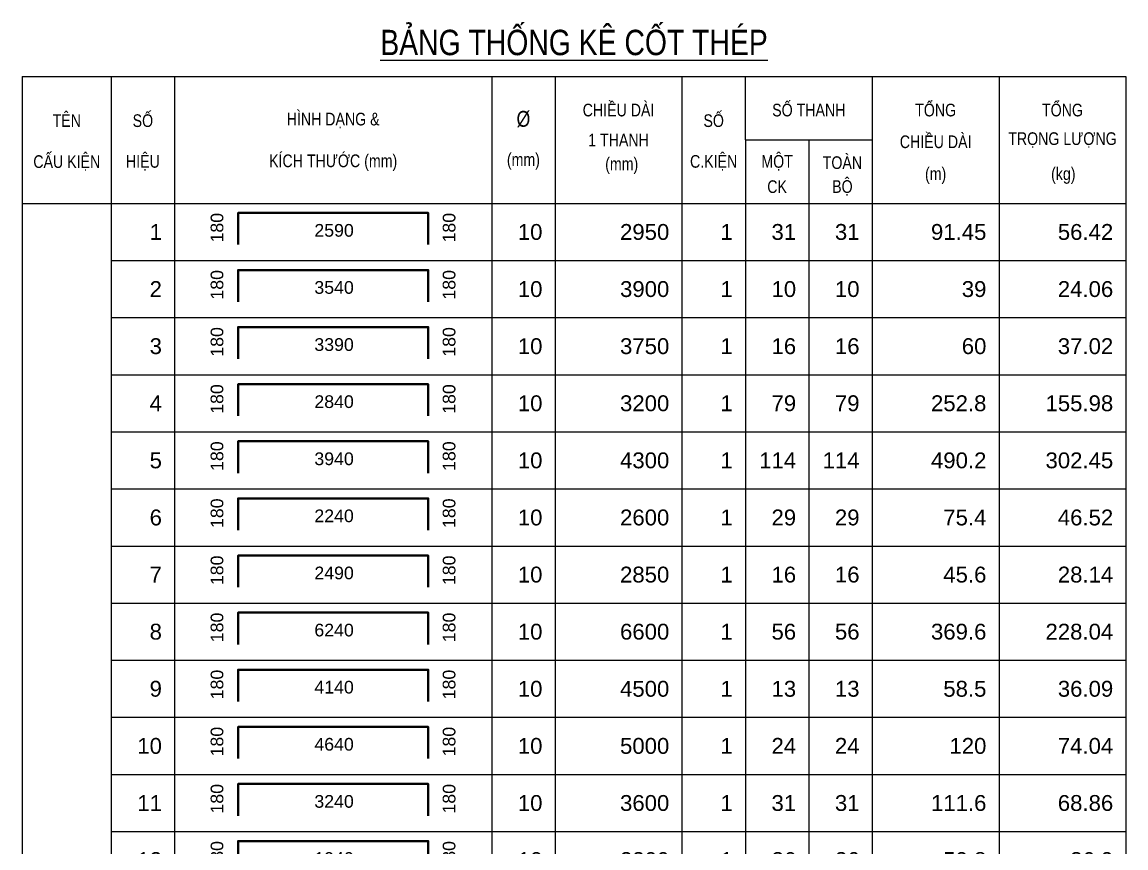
# Model space of a CAD drawing. Header units: millimetres. Extents: x -415354 to 883813, y -531490 to 486716.
# Drawn here: x 798740 to 816146, y -53849 to -40833 of the extents above; entities that cross this region are included whole.
import ezdxf
from ezdxf.enums import TextEntityAlignment as Align

# ---------------------------------------------------------------- set-up
doc = ezdxf.new("R2010")
doc.units = ezdxf.units.MM
doc.header["$MEASUREMENT"] = 0
for name, color, linetype, lineweight in [('NDC_FRAME', 7, 'Continuous', 20), ('NDC_S_REBAR', 4, 'Continuous', 35), ('NDC_S_VN TEXT', 7, 'Continuous', 20), ('NDC_Table', 3, 'Continuous', 20)]:
    doc.layers.add(name, color=color, linetype=linetype, lineweight=lineweight)
doc.styles.add('ARIAL', font='arial.ttf', dxfattribs={"width": 0.8})

# ---------------------------------------------------------------- blocks, each defined once
blk = doc.blocks.new('Tieude')
at = {"layer": 'NDC_Table'}
for p, q in [((0, 2000), (0, 0)), ((0, 2000), (17405, 2000)), ((1405, 2000), (1405, 0)), ((2405, 2000), (2405, 0)), ((7405, 2000), (7405, 0)), ((8405, 2000), (8405, 0)), ((10405, 2000), (10405, 0)), ((11405, 1000), (11405, 2000)), ((13405, 2000), (13405, 0)), ((15405, 2000), (15405, 0)), ((17405, 2000), (17405, 0)), ((11405, 1000), (13405, 1000)), ((11405, 1000), (11405, 0)), ((12405, 1000), (12405, 0)), ((0, 0), (17405, 0))]:
    blk.add_line(p, q, dxfattribs=at)
at = {"layer": 'NDC_S_VN TEXT', "style": 'ARIAL', "width": 0.8}
for s, height, p in [('%%UBẢNG THỐNG KÊ CỐT THÉP', 400, (8703, 2594)), ('CHIỀU DÀI', 200, (9405, 1500)), ('SỐ THANH', 200, (12405, 1500)), ('TỔNG', 200, (14405, 1500)), ('TỔNG', 200, (16405, 1500)), ('TÊN', 200, (705, 1333)), ('SỐ', 200, (1905, 1333)), ('HÌNH DẠNG &', 200, (4905, 1333)), ('%%C', 250, (7905, 1333)), ('SỐ', 200, (10905, 1333)), ('1 THANH', 200, (9405, 1000)), ('CHIỀU DÀI', 200, (14405, 1000)), ('TRỌNG LƯỢNG', 200, (16405, 1000)), ('CẤU KIỆN', 200, (705, 667)), ('HIỆU', 200, (1905, 667)), ('KÍCH THƯỚC (mm)', 200, (4905, 667)), ('(mm)', 200, (7905, 667)), ('(mm)', 200, (9455, 599)), ('C.KIỆN', 200, (10905, 667)), ('MỘT', 200, (11905, 667)), ('TOÀN', 200, (12935, 667)), ('(m)', 200, (14405, 443)), ('(kg)', 200, (16418, 443)), ('CK', 200, (11905, 264)), ('BỘ', 200, (12935, 271))]:
    blk.add_text(s, height=height, dxfattribs=at).set_placement(p, align=Align.MIDDLE)
blk = doc.blocks.new('dang04')
at = {"layer": 'NDC_S_REBAR'}
blk.add_lwpolyline([(3405, -650), (3405, -150), (6405, -150), (6405, -650)], dxfattribs=at)
at = {"layer": 'NDC_Table'}
for p, q in [((0, 0), (0, -900)), ((1405, 0), (1405, -900)), ((2405, 0), (2405, -900)), ((7405, 0), (7405, -900)), ((8405, 0), (8405, -900)), ((10405, 0), (10405, -900)), ((11405, 0), (11405, -900)), ((12405, 0), (12405, -900)), ((13405, 0), (13405, -900)), ((15405, 0), (15405, -900)), ((17405, 0), (17405, -900)), ((1405, -900), (17405, -900))]:
    blk.add_line(p, q, dxfattribs=at)
at = {"layer": 'NDC_S_VN TEXT', "style": 'ARIAL'}
for p in [(3073, -150), (6733, -150)]:
    blk.add_attdef('D03', text='', height=200, rotation=90, dxfattribs=at).set_placement(p, align=Align.MIDDLE_RIGHT)
for p in [(2205, -450), (8205, -450), (10205, -450), (11205, -450), (12205, -450), (13205, -450), (15205, -450), (17205, -450)]:
    blk.add_attdef('D03', text='', height=250, dxfattribs=at).set_placement(p, align=Align.MIDDLE_RIGHT)
blk.add_attdef('D03', text='', height=200, dxfattribs=at).set_placement((4920, -425), align=Align.MIDDLE_CENTER)

msp = doc.modelspace()

# ---------------------------------------------------------------- block references
at = {"layer": 'NDC_FRAME'}
msp.add_blockref('Tieude', (798740.5, -43690.5), dxfattribs=at)
ref = msp.add_blockref('dang04', (798740.5, -43690.5), dxfattribs=at)
ref.add_attrib('D03', '1', dxfattribs={"layer": 'NDC_S_VN TEXT', "height": 250, "style": 'ARIAL'}).set_placement((800945.8, -44140.5), align=Align.MIDDLE_RIGHT)
ref.add_attrib('D03', '180', dxfattribs={"layer": 'NDC_S_VN TEXT', "height": 200, "rotation": 90, "style": 'ARIAL'}).set_placement((801813.8, -43840.5), align=Align.MIDDLE_RIGHT)
ref.add_attrib('D03', '2590', dxfattribs={"layer": 'NDC_S_VN TEXT', "height": 200, "style": 'ARIAL'}).set_placement((803660.1, -44115.2), align=Align.MIDDLE_CENTER)
ref.add_attrib('D03', '180', dxfattribs={"layer": 'NDC_S_VN TEXT', "height": 200, "rotation": 90, "style": 'ARIAL'}).set_placement((805473, -43840.5), align=Align.MIDDLE_RIGHT)
ref.add_attrib('D03', '10', dxfattribs={"layer": 'NDC_S_VN TEXT', "height": 250, "style": 'ARIAL'}).set_placement((806945.8, -44140.5), align=Align.MIDDLE_RIGHT)
ref.add_attrib('D03', '2950', dxfattribs={"layer": 'NDC_S_VN TEXT', "height": 250, "style": 'ARIAL'}).set_placement((808945.8, -44140.5), align=Align.MIDDLE_RIGHT)
ref.add_attrib('D03', '1', dxfattribs={"layer": 'NDC_S_VN TEXT', "height": 250, "style": 'ARIAL'}).set_placement((809945.8, -44140.5), align=Align.MIDDLE_RIGHT)
ref.add_attrib('D03', '31', dxfattribs={"layer": 'NDC_S_VN TEXT', "height": 250, "style": 'ARIAL'}).set_placement((810945.8, -44140.5), align=Align.MIDDLE_RIGHT)
ref.add_attrib('D03', '31', dxfattribs={"layer": 'NDC_S_VN TEXT', "height": 250, "style": 'ARIAL'}).set_placement((811945.8, -44140.2), align=Align.MIDDLE_RIGHT)
ref.add_attrib('D03', '91.45', dxfattribs={"layer": 'NDC_S_VN TEXT', "height": 250, "style": 'ARIAL'}).set_placement((813945.8, -44140.5), align=Align.MIDDLE_RIGHT)
ref.add_attrib('D03', '56.42', dxfattribs={"layer": 'NDC_S_VN TEXT', "height": 250, "style": 'ARIAL'}).set_placement((815945.8, -44140.5), align=Align.MIDDLE_RIGHT)
ref = msp.add_blockref('dang04', (798740.5, -44590.5), dxfattribs=at)
ref.add_attrib('D03', '2', dxfattribs={"layer": 'NDC_S_VN TEXT', "height": 250, "style": 'ARIAL'}).set_placement((800945.8, -45040.5), align=Align.MIDDLE_RIGHT)
ref.add_attrib('D03', '180', dxfattribs={"layer": 'NDC_S_VN TEXT', "height": 200, "rotation": 90, "style": 'ARIAL'}).set_placement((801813.8, -44740.5), align=Align.MIDDLE_RIGHT)
ref.add_attrib('D03', '3540', dxfattribs={"layer": 'NDC_S_VN TEXT', "height": 200, "style": 'ARIAL'}).set_placement((803660.1, -45015.2), align=Align.MIDDLE_CENTER)
ref.add_attrib('D03', '180', dxfattribs={"layer": 'NDC_S_VN TEXT', "height": 200, "rotation": 90, "style": 'ARIAL'}).set_placement((805473, -44740.5), align=Align.MIDDLE_RIGHT)
ref.add_attrib('D03', '10', dxfattribs={"layer": 'NDC_S_VN TEXT', "height": 250, "style": 'ARIAL'}).set_placement((806945.8, -45040.5), align=Align.MIDDLE_RIGHT)
ref.add_attrib('D03', '3900', dxfattribs={"layer": 'NDC_S_VN TEXT', "height": 250, "style": 'ARIAL'}).set_placement((808945.8, -45040.5), align=Align.MIDDLE_RIGHT)
ref.add_attrib('D03', '1', dxfattribs={"layer": 'NDC_S_VN TEXT', "height": 250, "style": 'ARIAL'}).set_placement((809945.8, -45040.5), align=Align.MIDDLE_RIGHT)
ref.add_attrib('D03', '10', dxfattribs={"layer": 'NDC_S_VN TEXT', "height": 250, "style": 'ARIAL'}).set_placement((810945.8, -45040.5), align=Align.MIDDLE_RIGHT)
ref.add_attrib('D03', '10', dxfattribs={"layer": 'NDC_S_VN TEXT', "height": 250, "style": 'ARIAL'}).set_placement((811945.8, -45040.2), align=Align.MIDDLE_RIGHT)
ref.add_attrib('D03', '39', dxfattribs={"layer": 'NDC_S_VN TEXT', "height": 250, "style": 'ARIAL'}).set_placement((813945.8, -45040.5), align=Align.MIDDLE_RIGHT)
ref.add_attrib('D03', '24.06', dxfattribs={"layer": 'NDC_S_VN TEXT', "height": 250, "style": 'ARIAL'}).set_placement((815945.8, -45040.5), align=Align.MIDDLE_RIGHT)
ref = msp.add_blockref('dang04', (798740.5, -45490.5), dxfattribs=at)
ref.add_attrib('D03', '3', dxfattribs={"layer": 'NDC_S_VN TEXT', "height": 250, "style": 'ARIAL'}).set_placement((800945.8, -45940.5), align=Align.MIDDLE_RIGHT)
ref.add_attrib('D03', '180', dxfattribs={"layer": 'NDC_S_VN TEXT', "height": 200, "rotation": 90, "style": 'ARIAL'}).set_placement((801813.8, -45640.5), align=Align.MIDDLE_RIGHT)
ref.add_attrib('D03', '3390', dxfattribs={"layer": 'NDC_S_VN TEXT', "height": 200, "style": 'ARIAL'}).set_placement((803660.1, -45915.2), align=Align.MIDDLE_CENTER)
ref.add_attrib('D03', '180', dxfattribs={"layer": 'NDC_S_VN TEXT', "height": 200, "rotation": 90, "style": 'ARIAL'}).set_placement((805473, -45640.5), align=Align.MIDDLE_RIGHT)
ref.add_attrib('D03', '10', dxfattribs={"layer": 'NDC_S_VN TEXT', "height": 250, "style": 'ARIAL'}).set_placement((806945.8, -45940.5), align=Align.MIDDLE_RIGHT)
ref.add_attrib('D03', '3750', dxfattribs={"layer": 'NDC_S_VN TEXT', "height": 250, "style": 'ARIAL'}).set_placement((808945.8, -45940.5), align=Align.MIDDLE_RIGHT)
ref.add_attrib('D03', '1', dxfattribs={"layer": 'NDC_S_VN TEXT', "height": 250, "style": 'ARIAL'}).set_placement((809945.8, -45940.5), align=Align.MIDDLE_RIGHT)
ref.add_attrib('D03', '16', dxfattribs={"layer": 'NDC_S_VN TEXT', "height": 250, "style": 'ARIAL'}).set_placement((810945.8, -45940.5), align=Align.MIDDLE_RIGHT)
ref.add_attrib('D03', '16', dxfattribs={"layer": 'NDC_S_VN TEXT', "height": 250, "style": 'ARIAL'}).set_placement((811945.8, -45940.2), align=Align.MIDDLE_RIGHT)
ref.add_attrib('D03', '60', dxfattribs={"layer": 'NDC_S_VN TEXT', "height": 250, "style": 'ARIAL'}).set_placement((813945.8, -45940.5), align=Align.MIDDLE_RIGHT)
ref.add_attrib('D03', '37.02', dxfattribs={"layer": 'NDC_S_VN TEXT', "height": 250, "style": 'ARIAL'}).set_placement((815945.8, -45940.5), align=Align.MIDDLE_RIGHT)
ref = msp.add_blockref('dang04', (798740.5, -46390.5), dxfattribs=at)
ref.add_attrib('D03', '4', dxfattribs={"layer": 'NDC_S_VN TEXT', "height": 250, "style": 'ARIAL'}).set_placement((800945.8, -46840.5), align=Align.MIDDLE_RIGHT)
ref.add_attrib('D03', '180', dxfattribs={"layer": 'NDC_S_VN TEXT', "height": 200, "rotation": 90, "style": 'ARIAL'}).set_placement((801813.8, -46540.5), align=Align.MIDDLE_RIGHT)
ref.add_attrib('D03', '2840', dxfattribs={"layer": 'NDC_S_VN TEXT', "height": 200, "style": 'ARIAL'}).set_placement((803660.1, -46815.2), align=Align.MIDDLE_CENTER)
ref.add_attrib('D03', '180', dxfattribs={"layer": 'NDC_S_VN TEXT', "height": 200, "rotation": 90, "style": 'ARIAL'}).set_placement((805473, -46540.5), align=Align.MIDDLE_RIGHT)
ref.add_attrib('D03', '10', dxfattribs={"layer": 'NDC_S_VN TEXT', "height": 250, "style": 'ARIAL'}).set_placement((806945.8, -46840.5), align=Align.MIDDLE_RIGHT)
ref.add_attrib('D03', '3200', dxfattribs={"layer": 'NDC_S_VN TEXT', "height": 250, "style": 'ARIAL'}).set_placement((808945.8, -46840.5), align=Align.MIDDLE_RIGHT)
ref.add_attrib('D03', '1', dxfattribs={"layer": 'NDC_S_VN TEXT', "height": 250, "style": 'ARIAL'}).set_placement((809945.8, -46840.5), align=Align.MIDDLE_RIGHT)
ref.add_attrib('D03', '79', dxfattribs={"layer": 'NDC_S_VN TEXT', "height": 250, "style": 'ARIAL'}).set_placement((810945.8, -46840.5), align=Align.MIDDLE_RIGHT)
ref.add_attrib('D03', '79', dxfattribs={"layer": 'NDC_S_VN TEXT', "height": 250, "style": 'ARIAL'}).set_placement((811945.8, -46840.2), align=Align.MIDDLE_RIGHT)
ref.add_attrib('D03', '252.8', dxfattribs={"layer": 'NDC_S_VN TEXT', "height": 250, "style": 'ARIAL'}).set_placement((813945.8, -46840.5), align=Align.MIDDLE_RIGHT)
ref.add_attrib('D03', '155.98', dxfattribs={"layer": 'NDC_S_VN TEXT', "height": 250, "style": 'ARIAL'}).set_placement((815945.8, -46840.5), align=Align.MIDDLE_RIGHT)
ref = msp.add_blockref('dang04', (798740.5, -47290.5), dxfattribs=at)
ref.add_attrib('D03', '5', dxfattribs={"layer": 'NDC_S_VN TEXT', "height": 250, "style": 'ARIAL'}).set_placement((800945.8, -47740.5), align=Align.MIDDLE_RIGHT)
ref.add_attrib('D03', '180', dxfattribs={"layer": 'NDC_S_VN TEXT', "height": 200, "rotation": 90, "style": 'ARIAL'}).set_placement((801813.8, -47440.5), align=Align.MIDDLE_RIGHT)
ref.add_attrib('D03', '3940', dxfattribs={"layer": 'NDC_S_VN TEXT', "height": 200, "style": 'ARIAL'}).set_placement((803660.1, -47715.2), align=Align.MIDDLE_CENTER)
ref.add_attrib('D03', '180', dxfattribs={"layer": 'NDC_S_VN TEXT', "height": 200, "rotation": 90, "style": 'ARIAL'}).set_placement((805473, -47440.5), align=Align.MIDDLE_RIGHT)
ref.add_attrib('D03', '10', dxfattribs={"layer": 'NDC_S_VN TEXT', "height": 250, "style": 'ARIAL'}).set_placement((806945.8, -47740.5), align=Align.MIDDLE_RIGHT)
ref.add_attrib('D03', '4300', dxfattribs={"layer": 'NDC_S_VN TEXT', "height": 250, "style": 'ARIAL'}).set_placement((808945.8, -47740.5), align=Align.MIDDLE_RIGHT)
ref.add_attrib('D03', '1', dxfattribs={"layer": 'NDC_S_VN TEXT', "height": 250, "style": 'ARIAL'}).set_placement((809945.8, -47740.5), align=Align.MIDDLE_RIGHT)
ref.add_attrib('D03', '114', dxfattribs={"layer": 'NDC_S_VN TEXT', "height": 250, "style": 'ARIAL'}).set_placement((810945.8, -47740.5), align=Align.MIDDLE_RIGHT)
ref.add_attrib('D03', '114', dxfattribs={"layer": 'NDC_S_VN TEXT', "height": 250, "style": 'ARIAL'}).set_placement((811945.8, -47740.2), align=Align.MIDDLE_RIGHT)
ref.add_attrib('D03', '490.2', dxfattribs={"layer": 'NDC_S_VN TEXT', "height": 250, "style": 'ARIAL'}).set_placement((813945.8, -47740.5), align=Align.MIDDLE_RIGHT)
ref.add_attrib('D03', '302.45', dxfattribs={"layer": 'NDC_S_VN TEXT', "height": 250, "style": 'ARIAL'}).set_placement((815945.8, -47740.5), align=Align.MIDDLE_RIGHT)
ref = msp.add_blockref('dang04', (798740.5, -48190.5), dxfattribs=at)
ref.add_attrib('D03', '6', dxfattribs={"layer": 'NDC_S_VN TEXT', "height": 250, "style": 'ARIAL'}).set_placement((800945.8, -48640.5), align=Align.MIDDLE_RIGHT)
ref.add_attrib('D03', '180', dxfattribs={"layer": 'NDC_S_VN TEXT', "height": 200, "rotation": 90, "style": 'ARIAL'}).set_placement((801813.8, -48340.5), align=Align.MIDDLE_RIGHT)
ref.add_attrib('D03', '2240', dxfattribs={"layer": 'NDC_S_VN TEXT', "height": 200, "style": 'ARIAL'}).set_placement((803660.1, -48615.2), align=Align.MIDDLE_CENTER)
ref.add_attrib('D03', '180', dxfattribs={"layer": 'NDC_S_VN TEXT', "height": 200, "rotation": 90, "style": 'ARIAL'}).set_placement((805473, -48340.5), align=Align.MIDDLE_RIGHT)
ref.add_attrib('D03', '10', dxfattribs={"layer": 'NDC_S_VN TEXT', "height": 250, "style": 'ARIAL'}).set_placement((806945.8, -48640.5), align=Align.MIDDLE_RIGHT)
ref.add_attrib('D03', '2600', dxfattribs={"layer": 'NDC_S_VN TEXT', "height": 250, "style": 'ARIAL'}).set_placement((808945.8, -48640.5), align=Align.MIDDLE_RIGHT)
ref.add_attrib('D03', '1', dxfattribs={"layer": 'NDC_S_VN TEXT', "height": 250, "style": 'ARIAL'}).set_placement((809945.8, -48640.5), align=Align.MIDDLE_RIGHT)
ref.add_attrib('D03', '29', dxfattribs={"layer": 'NDC_S_VN TEXT', "height": 250, "style": 'ARIAL'}).set_placement((810945.8, -48640.5), align=Align.MIDDLE_RIGHT)
ref.add_attrib('D03', '29', dxfattribs={"layer": 'NDC_S_VN TEXT', "height": 250, "style": 'ARIAL'}).set_placement((811945.8, -48640.2), align=Align.MIDDLE_RIGHT)
ref.add_attrib('D03', '75.4', dxfattribs={"layer": 'NDC_S_VN TEXT', "height": 250, "style": 'ARIAL'}).set_placement((813945.8, -48640.5), align=Align.MIDDLE_RIGHT)
ref.add_attrib('D03', '46.52', dxfattribs={"layer": 'NDC_S_VN TEXT', "height": 250, "style": 'ARIAL'}).set_placement((815945.8, -48640.5), align=Align.MIDDLE_RIGHT)
ref = msp.add_blockref('dang04', (798740.5, -49090.5), dxfattribs=at)
ref.add_attrib('D03', '7', dxfattribs={"layer": 'NDC_S_VN TEXT', "height": 250, "style": 'ARIAL'}).set_placement((800945.8, -49540.5), align=Align.MIDDLE_RIGHT)
ref.add_attrib('D03', '180', dxfattribs={"layer": 'NDC_S_VN TEXT', "height": 200, "rotation": 90, "style": 'ARIAL'}).set_placement((801813.8, -49240.5), align=Align.MIDDLE_RIGHT)
ref.add_attrib('D03', '2490', dxfattribs={"layer": 'NDC_S_VN TEXT', "height": 200, "style": 'ARIAL'}).set_placement((803660.1, -49515.2), align=Align.MIDDLE_CENTER)
ref.add_attrib('D03', '180', dxfattribs={"layer": 'NDC_S_VN TEXT', "height": 200, "rotation": 90, "style": 'ARIAL'}).set_placement((805473, -49240.5), align=Align.MIDDLE_RIGHT)
ref.add_attrib('D03', '10', dxfattribs={"layer": 'NDC_S_VN TEXT', "height": 250, "style": 'ARIAL'}).set_placement((806945.8, -49540.5), align=Align.MIDDLE_RIGHT)
ref.add_attrib('D03', '2850', dxfattribs={"layer": 'NDC_S_VN TEXT', "height": 250, "style": 'ARIAL'}).set_placement((808945.8, -49540.5), align=Align.MIDDLE_RIGHT)
ref.add_attrib('D03', '1', dxfattribs={"layer": 'NDC_S_VN TEXT', "height": 250, "style": 'ARIAL'}).set_placement((809945.8, -49540.5), align=Align.MIDDLE_RIGHT)
ref.add_attrib('D03', '16', dxfattribs={"layer": 'NDC_S_VN TEXT', "height": 250, "style": 'ARIAL'}).set_placement((810945.8, -49540.5), align=Align.MIDDLE_RIGHT)
ref.add_attrib('D03', '16', dxfattribs={"layer": 'NDC_S_VN TEXT', "height": 250, "style": 'ARIAL'}).set_placement((811945.8, -49540.2), align=Align.MIDDLE_RIGHT)
ref.add_attrib('D03', '45.6', dxfattribs={"layer": 'NDC_S_VN TEXT', "height": 250, "style": 'ARIAL'}).set_placement((813945.8, -49540.5), align=Align.MIDDLE_RIGHT)
ref.add_attrib('D03', '28.14', dxfattribs={"layer": 'NDC_S_VN TEXT', "height": 250, "style": 'ARIAL'}).set_placement((815945.8, -49540.5), align=Align.MIDDLE_RIGHT)
ref = msp.add_blockref('dang04', (798740.5, -49990.5), dxfattribs=at)
ref.add_attrib('D03', '8', dxfattribs={"layer": 'NDC_S_VN TEXT', "height": 250, "style": 'ARIAL'}).set_placement((800945.8, -50440.5), align=Align.MIDDLE_RIGHT)
ref.add_attrib('D03', '180', dxfattribs={"layer": 'NDC_S_VN TEXT', "height": 200, "rotation": 90, "style": 'ARIAL'}).set_placement((801813.8, -50140.5), align=Align.MIDDLE_RIGHT)
ref.add_attrib('D03', '6240', dxfattribs={"layer": 'NDC_S_VN TEXT', "height": 200, "style": 'ARIAL'}).set_placement((803660.1, -50415.2), align=Align.MIDDLE_CENTER)
ref.add_attrib('D03', '180', dxfattribs={"layer": 'NDC_S_VN TEXT', "height": 200, "rotation": 90, "style": 'ARIAL'}).set_placement((805473, -50140.5), align=Align.MIDDLE_RIGHT)
ref.add_attrib('D03', '10', dxfattribs={"layer": 'NDC_S_VN TEXT', "height": 250, "style": 'ARIAL'}).set_placement((806945.8, -50440.5), align=Align.MIDDLE_RIGHT)
ref.add_attrib('D03', '6600', dxfattribs={"layer": 'NDC_S_VN TEXT', "height": 250, "style": 'ARIAL'}).set_placement((808945.8, -50440.5), align=Align.MIDDLE_RIGHT)
ref.add_attrib('D03', '1', dxfattribs={"layer": 'NDC_S_VN TEXT', "height": 250, "style": 'ARIAL'}).set_placement((809945.8, -50440.5), align=Align.MIDDLE_RIGHT)
ref.add_attrib('D03', '56', dxfattribs={"layer": 'NDC_S_VN TEXT', "height": 250, "style": 'ARIAL'}).set_placement((810945.8, -50440.5), align=Align.MIDDLE_RIGHT)
ref.add_attrib('D03', '56', dxfattribs={"layer": 'NDC_S_VN TEXT', "height": 250, "style": 'ARIAL'}).set_placement((811945.8, -50440.2), align=Align.MIDDLE_RIGHT)
ref.add_attrib('D03', '369.6', dxfattribs={"layer": 'NDC_S_VN TEXT', "height": 250, "style": 'ARIAL'}).set_placement((813945.8, -50440.5), align=Align.MIDDLE_RIGHT)
ref.add_attrib('D03', '228.04', dxfattribs={"layer": 'NDC_S_VN TEXT', "height": 250, "style": 'ARIAL'}).set_placement((815945.8, -50440.5), align=Align.MIDDLE_RIGHT)
ref = msp.add_blockref('dang04', (798740.5, -50890.5), dxfattribs=at)
ref.add_attrib('D03', '9', dxfattribs={"layer": 'NDC_S_VN TEXT', "height": 250, "style": 'ARIAL'}).set_placement((800945.8, -51340.5), align=Align.MIDDLE_RIGHT)
ref.add_attrib('D03', '180', dxfattribs={"layer": 'NDC_S_VN TEXT', "height": 200, "rotation": 90, "style": 'ARIAL'}).set_placement((801813.8, -51040.5), align=Align.MIDDLE_RIGHT)
ref.add_attrib('D03', '4140', dxfattribs={"layer": 'NDC_S_VN TEXT', "height": 200, "style": 'ARIAL'}).set_placement((803660.1, -51315.2), align=Align.MIDDLE_CENTER)
ref.add_attrib('D03', '180', dxfattribs={"layer": 'NDC_S_VN TEXT', "height": 200, "rotation": 90, "style": 'ARIAL'}).set_placement((805473, -51040.5), align=Align.MIDDLE_RIGHT)
ref.add_attrib('D03', '10', dxfattribs={"layer": 'NDC_S_VN TEXT', "height": 250, "style": 'ARIAL'}).set_placement((806945.8, -51340.5), align=Align.MIDDLE_RIGHT)
ref.add_attrib('D03', '4500', dxfattribs={"layer": 'NDC_S_VN TEXT', "height": 250, "style": 'ARIAL'}).set_placement((808945.8, -51340.5), align=Align.MIDDLE_RIGHT)
ref.add_attrib('D03', '1', dxfattribs={"layer": 'NDC_S_VN TEXT', "height": 250, "style": 'ARIAL'}).set_placement((809945.8, -51340.5), align=Align.MIDDLE_RIGHT)
ref.add_attrib('D03', '13', dxfattribs={"layer": 'NDC_S_VN TEXT', "height": 250, "style": 'ARIAL'}).set_placement((810945.8, -51340.5), align=Align.MIDDLE_RIGHT)
ref.add_attrib('D03', '13', dxfattribs={"layer": 'NDC_S_VN TEXT', "height": 250, "style": 'ARIAL'}).set_placement((811945.8, -51340.2), align=Align.MIDDLE_RIGHT)
ref.add_attrib('D03', '58.5', dxfattribs={"layer": 'NDC_S_VN TEXT', "height": 250, "style": 'ARIAL'}).set_placement((813945.8, -51340.5), align=Align.MIDDLE_RIGHT)
ref.add_attrib('D03', '36.09', dxfattribs={"layer": 'NDC_S_VN TEXT', "height": 250, "style": 'ARIAL'}).set_placement((815945.8, -51340.5), align=Align.MIDDLE_RIGHT)
ref = msp.add_blockref('dang04', (798740.5, -51790.5), dxfattribs=at)
ref.add_attrib('D03', '10', dxfattribs={"layer": 'NDC_S_VN TEXT', "height": 250, "style": 'ARIAL'}).set_placement((800945.8, -52240.5), align=Align.MIDDLE_RIGHT)
ref.add_attrib('D03', '180', dxfattribs={"layer": 'NDC_S_VN TEXT', "height": 200, "rotation": 90, "style": 'ARIAL'}).set_placement((801813.8, -51940.5), align=Align.MIDDLE_RIGHT)
ref.add_attrib('D03', '4640', dxfattribs={"layer": 'NDC_S_VN TEXT', "height": 200, "style": 'ARIAL'}).set_placement((803660.1, -52215.2), align=Align.MIDDLE_CENTER)
ref.add_attrib('D03', '180', dxfattribs={"layer": 'NDC_S_VN TEXT', "height": 200, "rotation": 90, "style": 'ARIAL'}).set_placement((805473, -51940.5), align=Align.MIDDLE_RIGHT)
ref.add_attrib('D03', '10', dxfattribs={"layer": 'NDC_S_VN TEXT', "height": 250, "style": 'ARIAL'}).set_placement((806945.8, -52240.5), align=Align.MIDDLE_RIGHT)
ref.add_attrib('D03', '5000', dxfattribs={"layer": 'NDC_S_VN TEXT', "height": 250, "style": 'ARIAL'}).set_placement((808945.8, -52240.5), align=Align.MIDDLE_RIGHT)
ref.add_attrib('D03', '1', dxfattribs={"layer": 'NDC_S_VN TEXT', "height": 250, "style": 'ARIAL'}).set_placement((809945.8, -52240.5), align=Align.MIDDLE_RIGHT)
ref.add_attrib('D03', '24', dxfattribs={"layer": 'NDC_S_VN TEXT', "height": 250, "style": 'ARIAL'}).set_placement((810945.8, -52240.5), align=Align.MIDDLE_RIGHT)
ref.add_attrib('D03', '24', dxfattribs={"layer": 'NDC_S_VN TEXT', "height": 250, "style": 'ARIAL'}).set_placement((811945.8, -52240.2), align=Align.MIDDLE_RIGHT)
ref.add_attrib('D03', '120', dxfattribs={"layer": 'NDC_S_VN TEXT', "height": 250, "style": 'ARIAL'}).set_placement((813945.8, -52240.5), align=Align.MIDDLE_RIGHT)
ref.add_attrib('D03', '74.04', dxfattribs={"layer": 'NDC_S_VN TEXT', "height": 250, "style": 'ARIAL'}).set_placement((815945.8, -52240.5), align=Align.MIDDLE_RIGHT)
ref = msp.add_blockref('dang04', (798740.5, -52690.5), dxfattribs=at)
ref.add_attrib('D03', '11', dxfattribs={"layer": 'NDC_S_VN TEXT', "height": 250, "style": 'ARIAL'}).set_placement((800945.8, -53140.5), align=Align.MIDDLE_RIGHT)
ref.add_attrib('D03', '180', dxfattribs={"layer": 'NDC_S_VN TEXT', "height": 200, "rotation": 90, "style": 'ARIAL'}).set_placement((801813.8, -52840.5), align=Align.MIDDLE_RIGHT)
ref.add_attrib('D03', '3240', dxfattribs={"layer": 'NDC_S_VN TEXT', "height": 200, "style": 'ARIAL'}).set_placement((803660.1, -53115.2), align=Align.MIDDLE_CENTER)
ref.add_attrib('D03', '180', dxfattribs={"layer": 'NDC_S_VN TEXT', "height": 200, "rotation": 90, "style": 'ARIAL'}).set_placement((805473, -52840.5), align=Align.MIDDLE_RIGHT)
ref.add_attrib('D03', '10', dxfattribs={"layer": 'NDC_S_VN TEXT', "height": 250, "style": 'ARIAL'}).set_placement((806945.8, -53140.5), align=Align.MIDDLE_RIGHT)
ref.add_attrib('D03', '3600', dxfattribs={"layer": 'NDC_S_VN TEXT', "height": 250, "style": 'ARIAL'}).set_placement((808945.8, -53140.5), align=Align.MIDDLE_RIGHT)
ref.add_attrib('D03', '1', dxfattribs={"layer": 'NDC_S_VN TEXT', "height": 250, "style": 'ARIAL'}).set_placement((809945.8, -53140.5), align=Align.MIDDLE_RIGHT)
ref.add_attrib('D03', '31', dxfattribs={"layer": 'NDC_S_VN TEXT', "height": 250, "style": 'ARIAL'}).set_placement((810945.8, -53140.5), align=Align.MIDDLE_RIGHT)
ref.add_attrib('D03', '31', dxfattribs={"layer": 'NDC_S_VN TEXT', "height": 250, "style": 'ARIAL'}).set_placement((811945.8, -53140.2), align=Align.MIDDLE_RIGHT)
ref.add_attrib('D03', '111.6', dxfattribs={"layer": 'NDC_S_VN TEXT', "height": 250, "style": 'ARIAL'}).set_placement((813945.8, -53140.5), align=Align.MIDDLE_RIGHT)
ref.add_attrib('D03', '68.86', dxfattribs={"layer": 'NDC_S_VN TEXT', "height": 250, "style": 'ARIAL'}).set_placement((815945.8, -53140.5), align=Align.MIDDLE_RIGHT)
ref = msp.add_blockref('dang04', (798740.5, -53590.5), dxfattribs=at)
ref.add_attrib('D03', '12', dxfattribs={"layer": 'NDC_S_VN TEXT', "height": 250, "style": 'ARIAL'}).set_placement((800945.8, -54040.5), align=Align.MIDDLE_RIGHT)
ref.add_attrib('D03', '180', dxfattribs={"layer": 'NDC_S_VN TEXT', "height": 200, "rotation": 90, "style": 'ARIAL'}).set_placement((801813.8, -53740.5), align=Align.MIDDLE_RIGHT)
ref.add_attrib('D03', '1940', dxfattribs={"layer": 'NDC_S_VN TEXT', "height": 200, "style": 'ARIAL'}).set_placement((803660.1, -54015.2), align=Align.MIDDLE_CENTER)
ref.add_attrib('D03', '180', dxfattribs={"layer": 'NDC_S_VN TEXT', "height": 200, "rotation": 90, "style": 'ARIAL'}).set_placement((805473, -53740.5), align=Align.MIDDLE_RIGHT)
ref.add_attrib('D03', '10', dxfattribs={"layer": 'NDC_S_VN TEXT', "height": 250, "style": 'ARIAL'}).set_placement((806945.8, -54040.5), align=Align.MIDDLE_RIGHT)
ref.add_attrib('D03', '2300', dxfattribs={"layer": 'NDC_S_VN TEXT', "height": 250, "style": 'ARIAL'}).set_placement((808945.8, -54040.5), align=Align.MIDDLE_RIGHT)
ref.add_attrib('D03', '1', dxfattribs={"layer": 'NDC_S_VN TEXT', "height": 250, "style": 'ARIAL'}).set_placement((809945.8, -54040.5), align=Align.MIDDLE_RIGHT)
ref.add_attrib('D03', '26', dxfattribs={"layer": 'NDC_S_VN TEXT', "height": 250, "style": 'ARIAL'}).set_placement((810945.8, -54040.5), align=Align.MIDDLE_RIGHT)
ref.add_attrib('D03', '26', dxfattribs={"layer": 'NDC_S_VN TEXT', "height": 250, "style": 'ARIAL'}).set_placement((811945.8, -54040.2), align=Align.MIDDLE_RIGHT)
ref.add_attrib('D03', '59.8', dxfattribs={"layer": 'NDC_S_VN TEXT', "height": 250, "style": 'ARIAL'}).set_placement((813945.8, -54040.5), align=Align.MIDDLE_RIGHT)
ref.add_attrib('D03', '36.9', dxfattribs={"layer": 'NDC_S_VN TEXT', "height": 250, "style": 'ARIAL'}).set_placement((815945.8, -54040.5), align=Align.MIDDLE_RIGHT)

doc.saveas('drawing.dxf')
